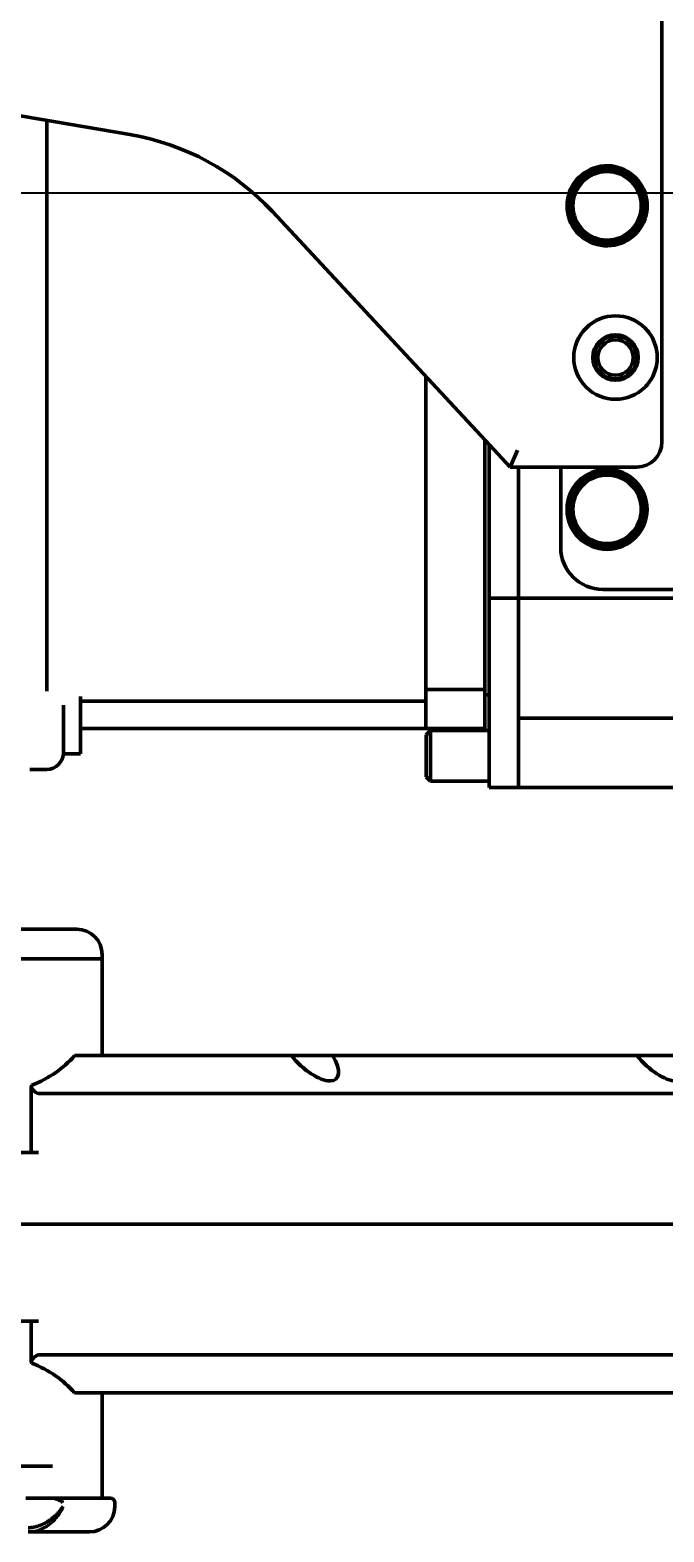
# Model space of a CAD drawing. Header units: millimetres. Extents: x 36 to 3196, y 27 to 5967.
# Drawn here: x 1389.9 to 1465.1, y 2943.3 to 3121.4 of the extents above; entities that cross this region are included whole.
import ezdxf

# ---------------------------------------------------------------- set-up
doc = ezdxf.new("R2010")
doc.units = ezdxf.units.MM
doc.layers.add('08_Dimension.Annotation', color=2, linetype='Continuous')
doc.layers.add('외형선(ISO)', color=7, linetype='Continuous', lineweight=50)
doc.styles.add('Coavis T-3.2 Style', font='MS PGothic.ttf', dxfattribs={"height": 3.2})
doc.styles.add('Coavis T-7.0 Style', font='MS PGothic.ttf', dxfattribs={"height": 7})
doc.dimstyles.new('Coavis D-Style$0', dxfattribs={"dimtxt": 3.2, "dimasz": 3.2, "dimexe": 2, "dimexo": 1, "dimgap": 0.8, "dimtad": 1, "dimdec": 3, "dimzin": 1, "dimdsep": 46, "dimtxsty": 'Coavis T-3.2 Style', "dimcen": 0, "dimclrd": 253, "dimclre": 253, "dimclrt": 2, "dimadec": 1, "dimazin": 0, "dimtp": 0.1, "dimtm": 0.1, "dimtfac": 0.71, "dimtdec": 3, "dimtmove": 0, "dimatfit": 3, "dimfxl": 1, "dimlwd": -1, "dimlwe": -1, "dimarcsym": 1})

# ---------------------------------------------------------------- blocks, each defined once
blk = doc.blocks.new('*D22')
at = {"layer": '08_Dimension.Annotation', "color": 253, "linetype": 'ByBlock', "transparency": 16777216}
for p, q in [((1486.89, 3243.06), (1247.42, 3243.06)), ((1249.42, 3239.86), (1249.42, 3105.26)), ((1486.89, 3102.06), (1247.42, 3102.06))]:
    blk.add_line(p, q, dxfattribs=at)
at = {"layer": '08_Dimension.Annotation', "color": 253, "transparency": 16777216}
for points in [[(1248.88, 3239.86), (1249.95, 3239.86), (1249.42, 3243.06)], [(1248.88, 3105.26), (1249.95, 3105.26), (1249.42, 3102.06)]]:
    blk.add_solid(points, dxfattribs=at)
at = {"layer": 'Defpoints', "color": 0, "transparency": 16777216}
for p in [(1487.89, 3243.06), (1249.42, 3102.06), (1487.89, 3102.06)]:
    blk.add_point(p, dxfattribs=at)
at = {"layer": '08_Dimension.Annotation', "color": 2, "transparency": 16777216, "insert": (1245.12, 3172.56), "char_height": 7, "attachment_point": 5, "rotation": 90, "style": 'Coavis T-7.0 Style'}
blk.add_mtext('{\\C5;141.000}', dxfattribs=at)

msp = doc.modelspace()

# ---------------------------------------------------------------- linework, layer by layer
at = {"layer": '외형선(ISO)'}
for p, q in [((1464.8917, 3134.4896), (1464.8917, 3072.5614)), ((1303.9375, 3125.7357), (1401.7763, 3109.0118)), ((1391.8917, 3110.7014), (1391.8917, 3105.6436)), ((1391.8917, 3110.7014), (1391.8917, 3105.6436)), ((1391.8917, 3059.4792), (1391.8917, 3105.6436)), ((1391.8917, 3105.6436), (1391.8917, 3059.4792)), ((1443.9633, 3072.7087), (1418.6847, 3099.8765)), ((1436.8917, 3080.3088), (1436.8917, 3059.4792)), ((1436.8917, 3080.3088), (1436.8917, 3059.4792)), ((1443.8917, 3072.7856), (1443.8917, 3059.4792)), ((1446.8917, 3069.5614), (1443.9633, 3072.7087)), ((1444.3917, 3072.2483), (1444.3917, 3059.5832)), ((1447.7627, 3071.5614), (1446.8917, 3069.5614)), ((1461.8917, 3069.5614), (1446.8917, 3069.5614)), ((1447.8917, 3059.5832), (1447.8917, 3069.5614)), ((1447.8917, 3059.5832), (1447.8917, 3069.5614)), ((1452.8917, 3060.0614), (1452.8917, 3069.5614)), ((1391.8917, 3042.9745), (1391.8917, 3059.4792)), ((1391.8917, 3059.4792), (1391.8917, 3042.9745)), ((1436.8917, 3059.4792), (1436.8917, 3043.3762)), ((1436.8917, 3041.7892), (1436.8917, 3059.4792)), ((1443.8917, 3043.3762), (1443.8917, 3059.4792)), ((1444.3917, 3057.6276), (1444.3917, 3059.5832)), ((1447.8917, 3059.5832), (1447.8917, 3057.6276)), ((1447.8917, 3059.5832), (1447.8917, 3057.6276)), ((1444.3917, 3055.4179), (1444.3917, 3057.6276)), ((1447.8917, 3057.6276), (1447.8917, 3055.4179)), ((1447.8917, 3057.6276), (1447.8917, 3055.4179)), ((1444.3917, 3054.0146), (1444.3917, 3055.4179)), ((1447.8917, 3055.4179), (1447.8917, 3054.0146)), ((1447.8917, 3055.4179), (1447.8917, 3054.0146)), ((1444.3917, 3051.8715), (1444.3917, 3054.0146)), ((1447.8917, 3054.0146), (1444.3917, 3054.0146)), ((1470.8917, 3054.0146), (1447.8917, 3054.0146)), ((1447.8917, 3051.8715), (1447.8917, 3054.0146)), ((1447.8917, 3051.8715), (1447.8917, 3054.0146)), ((1537.8917, 3055.0614), (1457.8917, 3055.0614)), ((1444.3917, 3051.8715), (1444.3917, 3040.05)), ((1447.8917, 3051.8715), (1447.8917, 3040.05)), ((1447.8917, 3051.8715), (1447.8917, 3040.05)), ((1436.8917, 3043.1968), (1443.8917, 3043.1968)), ((1443.8917, 3043.3762), (1443.8917, 3043.1968)), ((1443.8917, 3038.5614), (1443.8917, 3043.1968)), ((1393.8917, 3041.33), (1393.8917, 3035.7114)), ((1395.8917, 3042.3419), (1395.8917, 3037.588)), ((1436.8917, 3041.7892), (1395.8917, 3041.7892)), ((1436.8917, 3040.7826), (1436.8917, 3041.7892)), ((1444.3917, 3042.5614), (1443.8917, 3042.5614)), ((1436.8917, 3040.7826), (1436.8917, 3038.5614)), ((1436.8917, 3038.5614), (1436.8917, 3040.7826)), ((1444.3917, 3034.4643), (1444.3917, 3040.05)), ((1447.8917, 3034.4643), (1447.8917, 3040.05)), ((1447.8917, 3039.7989), (1470.8917, 3039.7989)), ((1436.8917, 3038.5614), (1395.8917, 3038.5614)), ((1395.8917, 3037.588), (1395.8917, 3035.5614)), ((1443.8917, 3038.5614), (1436.8917, 3038.5614)), ((1436.9417, 3037.8216), (1437.4417, 3038.3216)), ((1436.9417, 3032.8216), (1436.9417, 3037.8216)), ((1437.4417, 3032.3216), (1437.4417, 3038.3216)), ((1444.3917, 3038.3216), (1437.4417, 3038.3216)), ((1395.8917, 3035.5614), (1393.8861, 3035.5614)), ((1444.3917, 3034.4643), (1444.3917, 3032.0956)), ((1447.8917, 3034.4643), (1447.8917, 3032.0956)), ((1389.8917, 3033.7114), (1391.8917, 3033.7114)), ((1436.9417, 3032.8216), (1437.4417, 3032.3216)), ((1444.3917, 3032.3216), (1437.4417, 3032.3216)), ((1444.3917, 3031.5614), (1444.3917, 3032.0956)), ((1447.8917, 3031.5614), (1444.3917, 3031.5614)), ((1447.8917, 3032.0956), (1447.8917, 3031.5614)), ((1447.8917, 3032.0916), (1447.8917, 3031.5614)), ((1470.8917, 3031.5614), (1447.8917, 3031.5614)), ((1384.6603, 3014.7614), (1395.4605, 3014.7614)), ((1290.9605, 3011.2614), (1398.4605, 3011.2614)), ((1398.4605, 3011.2614), (1290.9605, 3011.2614)), ((1398.4605, 3011.2614), (1398.4605, 3011.7614)), ((1398.4605, 2999.7614), (1398.4605, 3011.2614)), ((1395.1945, 2999.7614), (1420.927, 2999.7614)), ((1425.8259, 2999.7614), (1420.927, 2999.7614)), ((1425.8259, 2999.7614), (1461.9392, 2999.7614)), ((1466.8381, 2999.7614), (1461.9392, 2999.7614)), ((1390.0702, 2988.2614), (1390.0702, 2996.1155)), ((1532.9777, 2995.2619), (1390.9238, 2995.2619)), ((1390.9238, 2988.2614), (1382.7175, 2988.2614)), ((1382.7175, 2979.7614), (1532.9777, 2979.7614)), ((1532.9777, 2979.7614), (1382.7175, 2979.7614)), ((1382.7175, 2968.2614), (1390.9238, 2968.2614)), ((1390.0702, 2968.2614), (1390.0702, 2963.4074)), ((1390.9238, 2964.2609), (1532.9777, 2964.2609)), ((1557.1403, 2959.7614), (1395.1945, 2959.7614)), ((1398.4605, 2947.2614), (1398.4605, 2959.7614)), ((1384.0667, 2951.0614), (1392.5714, 2951.0614)), ((1392.56, 2947.2614), (1389.4196, 2947.2614)), ((1399.4605, 2947.2614), (1392.56, 2947.2614)), ((1399.9605, 2946.7614), (1399.9605, 2946.2614)), ((1389.9409, 2943.2614), (1389.7064, 2943.2614)), ((1396.9605, 2943.2614), (1389.9409, 2943.2614))]:
    msp.add_line(p, q, dxfattribs=at)
for centre, radius in [((1458.3917, 3100.5614), 4.5), ((1458.3917, 3100.5614), 4.36), ((1458.3917, 3100.5614), 4.06), ((1459.3917, 3082.5614), 2.7), ((1459.3917, 3082.5614), 2.525), ((1459.3917, 3082.5614), 2.1), ((1458.3917, 3064.5614), 4.75), ((1458.3917, 3064.5614), 4.5), ((1458.3917, 3064.5614), 4.36), ((1458.3917, 3064.5614), 4.06)]:
    msp.add_circle(centre, radius, dxfattribs=at)
for centre, radius, start, end in [((1396.7216, 3079.4407), 30, 42.937021, 80.3), ((1458.3917, 3100.5614), 4.75, 18.671718, 341.328282), ((1459.3917, 3082.5614), 4.95, 45.002923, 314.997077), ((1461.8917, 3072.5614), 3, 270, 0), ((1457.8917, 3060.0614), 5, 180, 270), ((1391.8917, 3035.7114), 2, 270, 0), ((1395.4605, 3011.7614), 3, 0, 90), ((1399.4605, 2946.7614), 0.5, 0, 90), ((1396.9605, 2946.2614), 3, 270, 0)]:
    msp.add_arc(centre, radius, start, end, dxfattribs=at)
for centre, major_axis, start_param, end_param in [((1344.7105, 3049.0119), (49.8895, -49.8895), 6.10507418, 6.31303683), ((1423.0225, 3000.2619), (3.2336, -3.2336), 4.4631762, 7.31779625), ((1464.0347, 3000.2619), (3.2336, -3.2336), 4.4631762, 7.31779625), ((1390.5702, 2995.7619), (0.4619, -0.4619), 2.96348153, 5.89048623), ((1390.5702, 2963.7609), (0.4619, 0.4619), 0.39269908, 3.31970378), ((1344.7105, 2910.5109), (49.8895, 49.8895), 6.25333379, 6.46129644)]:
    msp.add_ellipse(centre, major_axis=major_axis, ratio=0.41421356, start_param=start_param, end_param=end_param, dxfattribs=at)
for points, knots in [([(1462.8917, 3099.0407), (1462.9086, 3099.0909), (1462.9248, 3099.1413), (1463.0765, 3099.6452), (1463.1417, 3100.121), (1463.1417, 3101.0018), (1463.0765, 3101.4776), (1462.9248, 3101.9815), (1462.9086, 3102.032), (1462.8917, 3102.0821)], [-1.819477042, -1.819477042, -1.819477042, -1.819477042, -1.804681555, -1.804681555, -1.672567133, -1.672567133, -1.54045271, -1.54045271, -1.525657223, -1.525657223, -1.525657223, -1.525657223]), ([(1462.8917, 3079.0611), (1462.9286, 3079.098), (1462.9643, 3079.1348), (1463.4197, 3079.6193), (1463.7632, 3080.1566), (1464.2238, 3081.3188), (1464.3417, 3081.9463), (1464.3417, 3083.1765), (1464.2238, 3083.804), (1463.7632, 3084.9663), (1463.4197, 3085.5035), (1462.9643, 3085.988), (1462.9286, 3086.0249), (1462.8917, 3086.0618)], [-2.525591414, -2.525591414, -2.525591414, -2.525591414, -2.510519598, -2.510519598, -2.325997353, -2.325997353, -2.141475108, -2.141475108, -1.956952864, -1.956952864, -1.772430619, -1.772430619, -1.757358803, -1.757358803, -1.757358803, -1.757358803]), ([(1392.56, 2947.2614), (1392.6548, 2947.2614), (1392.7539, 2947.2513), (1393.0334, 2947.1964), (1393.2096, 2947.1329), (1393.5436, 2946.9638), (1393.6872, 2946.8639), (1393.8038, 2946.7635), (1393.805, 2946.7625), (1393.8062, 2946.7614)], [0.620418883, 0.620418883, 0.620418883, 0.620418883, 0.667518907, 0.667518907, 0.75055806, 0.75055806, 0.83624971, 0.83624971, 0.837158655, 0.837158655, 0.837158655, 0.837158655]), ([(1389.701, 2943.7614), (1389.8082, 2943.7614), (1389.9173, 2943.7676), (1390.0281, 2943.7795), (1390.0835, 2943.7855), (1390.1393, 2943.7928), (1390.1955, 2943.8016), (1390.2517, 2943.8104), (1390.3084, 2943.8206), (1390.3655, 2943.8321), (1390.4225, 2943.8437), (1390.4802, 2943.8567), (1390.5373, 2943.8708), (1390.5943, 2943.8849), (1390.6511, 2943.9001), (1390.7076, 2943.9165), (1390.764, 2943.9328), (1390.8202, 2943.9503), (1390.876, 2943.9687), (1390.9319, 2943.9872), (1390.9875, 2944.0067), (1391.0428, 2944.0271), (1391.098, 2944.0476), (1391.1531, 2944.069), (1391.2078, 2944.0914), (1391.2624, 2944.1137), (1391.3162, 2944.1368), (1391.3693, 2944.1605), (1391.4224, 2944.1842), (1391.4747, 2944.2086), (1391.5263, 2944.2337), (1391.5779, 2944.2587), (1391.6289, 2944.2844), (1391.6792, 2944.3106), (1391.7294, 2944.3368), (1391.7791, 2944.3637), (1391.8281, 2944.3911), (1391.8771, 2944.4185), (1391.9254, 2944.4464), (1391.9732, 2944.4749), (1392.021, 2944.5034), (1392.0681, 2944.5325), (1392.1147, 2944.5621), (1392.1613, 2944.5917), (1392.2071, 2944.6216), (1392.2519, 2944.6519), (1392.3416, 2944.7123), (1392.4278, 2944.774), (1392.5109, 2944.8367), (1392.5939, 2944.8994), (1392.6738, 2944.9631), (1392.7507, 2945.0279), (1392.8276, 2945.0926), (1392.9016, 2945.1584), (1392.9727, 2945.225), (1393.0083, 2945.2584), (1393.0431, 2945.292), (1393.0773, 2945.3258), (1393.1114, 2945.3596), (1393.1449, 2945.3937), (1393.1776, 2945.4279), (1393.2102, 2945.4621), (1393.2421, 2945.4963), (1393.273, 2945.5307), (1393.304, 2945.565), (1393.3342, 2945.5994), (1393.3635, 2945.6339), (1393.4222, 2945.7028), (1393.4777, 2945.772), (1393.53, 2945.8414), (1393.5823, 2945.9109), (1393.6315, 2945.9806), (1393.6775, 2946.0506), (1393.7005, 2946.0856), (1393.7228, 2946.1207), (1393.7442, 2946.1558), (1393.7549, 2946.1734), (1393.7655, 2946.191), (1393.7758, 2946.2086), (1393.781, 2946.2174), (1393.7861, 2946.2262), (1393.7912, 2946.235), (1393.7962, 2946.2438), (1393.8013, 2946.2527), (1393.8062, 2946.2614)], [-1, -1, -1, -1, -0.9375, -0.9375, -0.9375, -0.90625, -0.90625, -0.90625, -0.875, -0.875, -0.875, -0.84375, -0.84375, -0.84375, -0.8125, -0.8125, -0.8125, -0.78125, -0.78125, -0.78125, -0.75, -0.75, -0.75, -0.71875, -0.71875, -0.71875, -0.6875, -0.6875, -0.6875, -0.65625, -0.65625, -0.65625, -0.625, -0.625, -0.625, -0.59375, -0.59375, -0.59375, -0.5625, -0.5625, -0.5625, -0.53125, -0.53125, -0.53125, -0.5, -0.5, -0.5, -0.4375, -0.4375, -0.4375, -0.375, -0.375, -0.375, -0.3125, -0.3125, -0.3125, -0.28125, -0.28125, -0.28125, -0.25, -0.25, -0.25, -0.21875, -0.21875, -0.21875, -0.1875, -0.1875, -0.1875, -0.125, -0.125, -0.125, -0.0625, -0.0625, -0.0625, -0.03125, -0.03125, -0.03125, -0.015625, -0.015625, -0.015625, -0.0078125, -0.0078125, -0.0078125, 0, 0, 0, 0]), ([(1393.8062, 2946.2614), (1393.8021, 2946.251), (1393.7978, 2946.2403), (1393.7935, 2946.2298), (1393.7893, 2946.2192), (1393.7849, 2946.2086), (1393.7806, 2946.1981), (1393.7718, 2946.1769), (1393.7628, 2946.1558), (1393.7537, 2946.1347), (1393.7354, 2946.0926), (1393.7163, 2946.0505), (1393.6965, 2946.0085), (1393.6567, 2945.9245), (1393.6139, 2945.8408), (1393.5679, 2945.7574), (1393.5219, 2945.6741), (1393.4728, 2945.5911), (1393.4204, 2945.5084), (1393.3943, 2945.467), (1393.3673, 2945.4257), (1393.3394, 2945.3845), (1393.3116, 2945.3433), (1393.283, 2945.3022), (1393.2535, 2945.2612), (1393.224, 2945.2201), (1393.1937, 2945.1792), (1393.1627, 2945.1386), (1393.1317, 2945.0981), (1393.0999, 2945.0578), (1393.0675, 2945.0178), (1393.0026, 2944.9377), (1392.9348, 2944.8589), (1392.864, 2944.7812), (1392.7932, 2944.7035), (1392.7194, 2944.627), (1392.6424, 2944.5517), (1392.5653, 2944.4765), (1392.485, 2944.4025), (1392.4012, 2944.33), (1392.3592, 2944.2937), (1392.3164, 2944.2577), (1392.2726, 2944.2222), (1392.2289, 2944.1867), (1392.1846, 2944.1518), (1392.1396, 2944.1176), (1392.0946, 2944.0834), (1392.049, 2944.0499), (1392.0027, 2944.017), (1391.9564, 2943.9841), (1391.9094, 2943.9519), (1391.8618, 2943.9204), (1391.8141, 2943.8889), (1391.7657, 2943.8582), (1391.7165, 2943.8281), (1391.6674, 2943.7981), (1391.6175, 2943.7688), (1391.5668, 2943.7403), (1391.5161, 2943.7119), (1391.4647, 2943.6842), (1391.4123, 2943.6574), (1391.3599, 2943.6306), (1391.307, 2943.6048), (1391.2538, 2943.5802), (1391.2006, 2943.5557), (1391.147, 2943.5323), (1391.0931, 2943.5102), (1391.0391, 2943.488), (1390.9848, 2943.4671), (1390.9301, 2943.4475), (1390.8753, 2943.4279), (1390.8201, 2943.4096), (1390.7646, 2943.3927), (1390.709, 2943.3757), (1390.6527, 2943.3601), (1390.5969, 2943.3463), (1390.5411, 2943.3324), (1390.4856, 2943.3202), (1390.4303, 2943.3097), (1390.3751, 2943.2991), (1390.3201, 2943.2903), (1390.2654, 2943.2831), (1390.1561, 2943.2689), (1390.0479, 2943.2614), (1389.9409, 2943.2614)], [-1, -1, -1, -1, -0.9921875, -0.9921875, -0.9921875, -0.984375, -0.984375, -0.984375, -0.96875, -0.96875, -0.96875, -0.9375, -0.9375, -0.9375, -0.875, -0.875, -0.875, -0.8125, -0.8125, -0.8125, -0.78125, -0.78125, -0.78125, -0.75, -0.75, -0.75, -0.71875, -0.71875, -0.71875, -0.6875, -0.6875, -0.6875, -0.625, -0.625, -0.625, -0.5625, -0.5625, -0.5625, -0.5, -0.5, -0.5, -0.46875, -0.46875, -0.46875, -0.4375, -0.4375, -0.4375, -0.40625, -0.40625, -0.40625, -0.375, -0.375, -0.375, -0.34375, -0.34375, -0.34375, -0.3125, -0.3125, -0.3125, -0.28125, -0.28125, -0.28125, -0.25, -0.25, -0.25, -0.21875, -0.21875, -0.21875, -0.1875, -0.1875, -0.1875, -0.15625, -0.15625, -0.15625, -0.125, -0.125, -0.125, -0.09375, -0.09375, -0.09375, -0.0625, -0.0625, -0.0625, 0, 0, 0, 0])]:
    msp.add_open_spline(points, degree=3, knots=knots, dxfattribs=at)

# ---------------------------------------------------------------- dimensions: what is measured, and where the dimension line sits
at = {"layer": '08_Dimension.Annotation'}
dim = msp.add_linear_dim(base=(1249.4175, 3102.0614), p1=(1487.8917, 3243.0614), p2=(1487.8917, 3102.0614), angle=270, text='{\\C5;<>}', dimstyle='Coavis D-Style$0', override={"dimtxsty": 'Coavis T-7.0 Style', "dimfxl": 0.6}, dxfattribs=at)
dim.commit()
dim.dimension.update_dxf_attribs({"geometry": '*D22', "text_midpoint": (1249.4175, 3172.5614), "dimtype": 160})

doc.saveas('drawing.dxf')
